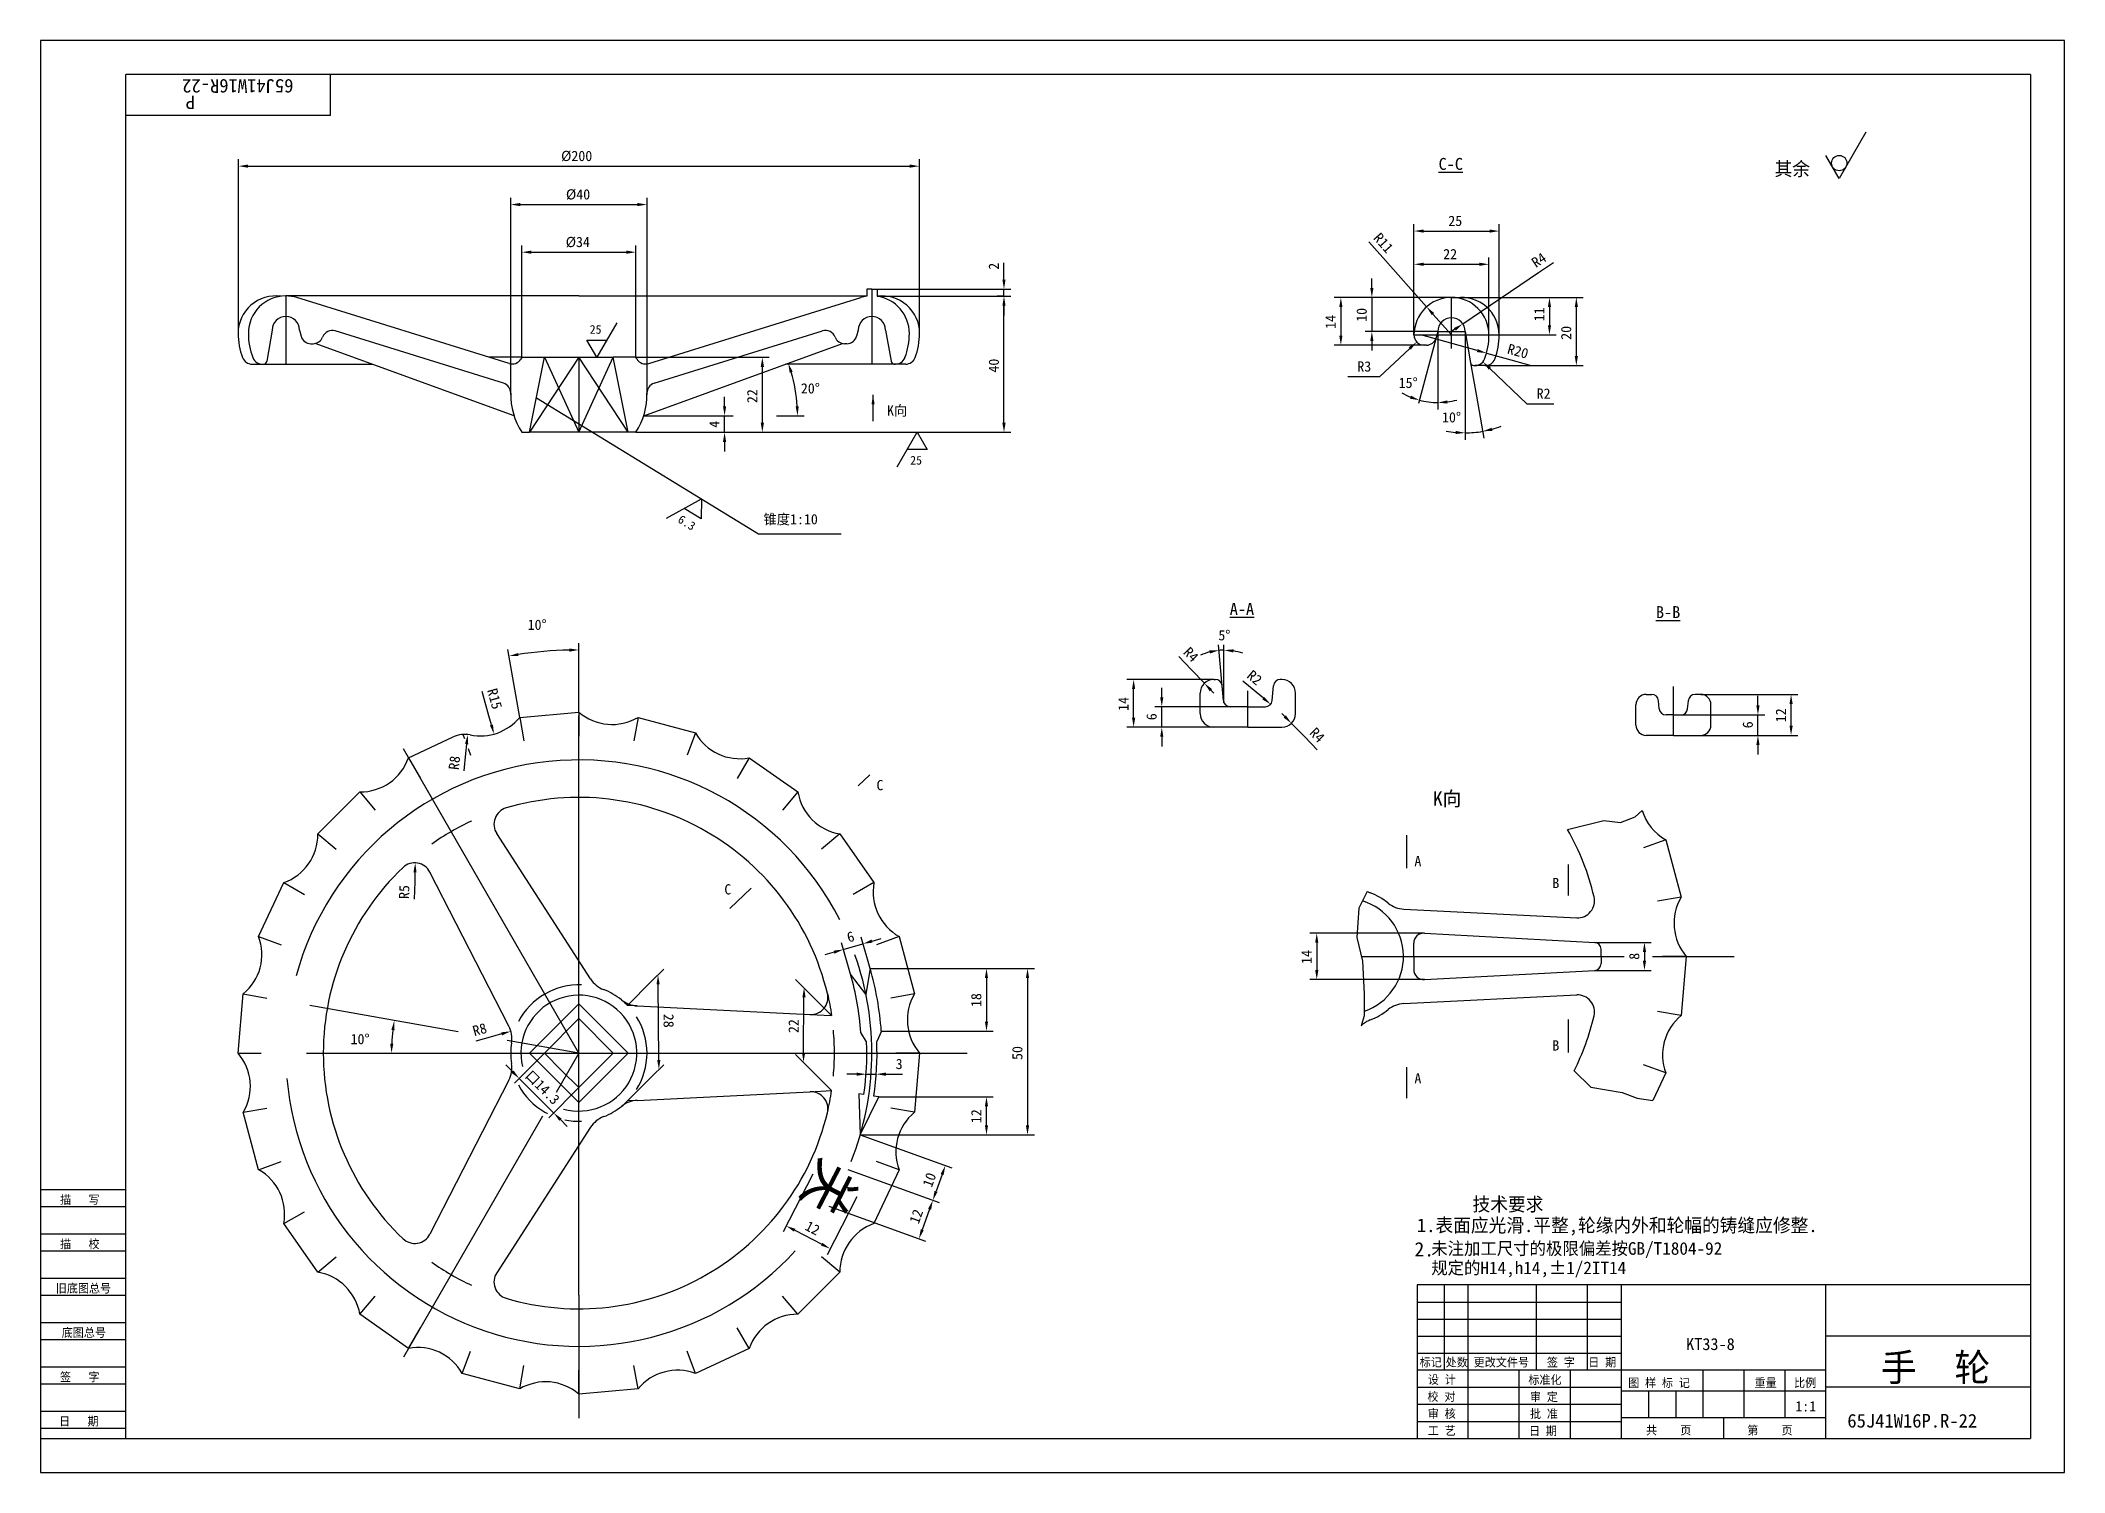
# Model space of a CAD drawing. Header units: metres. Extents: x 0 to 594, y 0 to 420.
import ezdxf

# ---------------------------------------------------------------- set-up
doc = ezdxf.new("R2010")
doc.units = ezdxf.units.M
for name, color, linetype in [('B', 3, 'Continuous'), ('C', 6, 'Continuous'), ('D', 1, 'Continuous'), ('FL', 5, 'Continuous'), ('T', 7, 'Continuous'), ('TL', 4, 'Continuous')]:
    doc.layers.add(name, color=color, linetype=linetype)

# ---------------------------------------------------------------- blocks, each defined once
blk = doc.blocks.new('TUKUN2')
at = {"layer": 'FL'}
for p, q in [((0, 420), (0, 0)), ((594, 420), (0, 420)), ((594, 0), (594, 420)), ((0, 78), (25, 78)), ((0, 70), (25, 70)), ((0, 65), (25, 65)), ((0, 57), (25, 57)), ((412, 30), (412, 55)), ((419, 10), (419, 55)), ((439, 30), (439, 55)), ((454, 30), (454, 55)), ((0, 52), (25, 52)), ((404, 50), (464, 50)), ((0, 44), (25, 44)), ((404, 45), (464, 45)), ((0, 39), (25, 39)), ((404, 40), (464, 40)), ((0, 31), (25, 31)), ((404, 35), (464, 35)), ((449, 10), (449, 30)), ((0, 26), (25, 26)), ((404, 25), (464, 25)), ((0, 18), (25, 18)), ((404, 20), (464, 20)), ((0, 13), (25, 13)), ((404, 15), (464, 15)), ((0, 0), (594, 0))]:
    blk.add_line(p, q, dxfattribs=at)
at = {"layer": 'TL'}
for p, q in [((25, 10), (25, 410)), ((584, 410), (25, 410)), ((85, 410), (85, 398)), ((584, 410), (584, 10)), ((85, 398), (25, 398)), ((0, 83), (25, 83)), ((404, 55), (404, 10)), ((584, 55), (404, 55)), ((464, 10), (464, 55)), ((524, 10), (524, 55)), ((584, 40), (524, 40)), ((524, 30), (404, 30)), ((434, 10), (434, 30)), ((488, 16), (488, 30)), ((500, 16), (500, 30)), ((512, 16), (512, 30)), ((464, 24), (524, 24)), ((472, 16), (472, 24)), ((480, 16), (480, 24)), ((584, 25), (524, 25)), ((524, 16), (464, 16)), ((494, 10), (494, 16)), ((0, 10), (584, 10))]:
    blk.add_line(p, q, dxfattribs=at)
at = {"layer": 'T'}
for s, p in [('描   写', (5.74, 78.76)), ('描   校', (5.74, 65.76)), ('旧底图总号', (4.49, 52.76)), ('底图总号', (6.22, 39.76)), ('标记', (404.75, 31.07)), ('处数', (412.38, 31.07)), ('更改文件号', (420.61, 31.07)), ('签 字', (442.1, 31.07)), ('日 期', (454.23, 31.07)), ('签   字', (5.74, 26.76)), ('校 对', (407.05, 20.99)), ('设 计', (407.14, 25.99)), ('标准化', (436.65, 25.93)), ('审 定', (437.13, 20.93)), ('图 样 标 记', (465.95, 25.04)), ('重量', (503.03, 25.04)), ('比例', (514.64, 25.04)), ('审 核', (407.14, 15.99)), ('批 准', (437.13, 15.93)), ('日   期', (5.45, 13.76)), ('工 艺', (407.14, 10.99)), ('日 期', (436.84, 10.93)), ('共    页', (471.18, 11.13)), ('第    页', (500.9, 11.13))]:
    blk.add_text(s, height=2.5, dxfattribs=at).set_placement(p)

msp = doc.modelspace()

# ---------------------------------------------------------------- linework, layer by layer
at = {"layer": 'B'}
for p, q in [((143.5, 123), (158, 137.5)), ((158, 137.5), (172.5, 123)), ((158, 108.5), (143.5, 123)), ((172.5, 123), (158, 108.5))]:
    msp.add_line(p, q, dxfattribs=at)
for centre, radius, start, end in [((72, 334.08), 11, 90, 180), ((81, 334.08), 20, 180, 200.67), ((65.09, 328.08), 3, 200.67, 278.85)]:
    msp.add_arc(centre, radius, start, end, dxfattribs=at)
at = {"layer": 'C'}
for p, q in [((72, 345.08), (72, 325.08)), ((244, 347.08), (244, 325.08)), ((414.09, 329.68), (414.09, 344.64)), ((403.09, 333.64), (428.09, 333.64)), ((410.09, 334.64), (418.09, 334.64)), ((354.33, 218.58), (354.33, 229.22)), ((479.24, 216.2), (479.24, 230.53)), ((158, 52), (158, 222)), ((158, 123), (106.5, 212.2)), ((387.64, 151.38), (464.79, 151.38)), ((473.11, 151.38), (497.01, 151.38)), ((122.55, 129.25), (79.04, 136.92)), ((158, 123), (136.99, 126.71)), ((58, 123), (64.77, 123)), ((78.1, 123), (272, 123)), ((158, 123), (151.36, 111.5)), ((147.33, 104.52), (106.5, 33.8)), ((158, 52), (158, 15.93))]:
    msp.add_line(p, q, dxfattribs=at)
for start, end in [(27.03, 164.71), (338.3, 19.6), (184.95, 317.6)]:
    msp.add_arc((158, 123), 86, start, end, dxfattribs=at)
at = {"layer": 'D'}
for p, q in [((535.69, 393.07), (527.89, 379.55)), ((527.89, 379.55), (523.99, 386.31)), ((58.08, 335.37), (58.08, 385.15)), ((60.88, 383.15), (255.12, 383.15)), ((257.92, 335.4), (257.92, 385.15)), ((138, 316.08), (138, 373.88)), ((140.8, 371.88), (175.2, 371.88)), ((178, 316.08), (178, 373.88)), ((403.09, 356.36), (403.09, 366.11)), ((405.89, 364.11), (425.29, 364.11)), ((428.09, 333.64), (428.09, 366.11)), ((141.3, 327.08), (141.3, 359.91)), ((144.1, 357.91), (171.9, 357.91)), ((174.7, 327.08), (174.7, 359.91)), ((393.91, 356.39), (389.87, 360.95)), ((282.76, 352.68), (282.76, 354.77)), ((282.76, 349.88), (282.76, 352.68)), ((406.79, 341.87), (393.91, 356.39)), ((403.09, 333.64), (403.09, 356.36)), ((405.89, 354.36), (422.29, 354.36)), ((417.4, 336.88), (439.65, 351.94)), ((425.09, 333.64), (425.09, 356.36)), ((439.65, 351.94), (443.99, 354.87)), ((245.5, 347.08), (284.76, 347.08)), ((245.5, 344.98), (284.76, 344.98)), ((282.76, 344.98), (280.76, 344.98)), ((282.76, 344.98), (282.76, 347.08)), ((388.72, 344.64), (379.62, 344.64)), ((414.09, 344.64), (388.72, 344.64)), ((390.72, 347.44), (390.72, 350.24)), ((390.72, 344.64), (390.72, 334.64)), ((414.09, 344.64), (444.85, 344.64)), ((444.85, 344.64), (452.73, 344.64)), ((282.76, 307.88), (282.76, 342.18)), ((282.76, 342.18), (282.76, 339.38)), ((381.62, 341.84), (381.62, 333.44)), ((408.65, 339.77), (414.09, 333.64)), ((442.85, 341.84), (442.85, 336.44)), ((450.73, 341.84), (450.73, 327.44)), ((169.1, 337.22), (163.24, 327.08)), ((410.09, 334.64), (388.72, 334.64)), ((409.61, 332.86), (404.44, 313.54)), ((421.67, 329.06), (405.09, 333.64)), ((410.09, 334.64), (410.09, 316.03)), ((415.08, 335.31), (414.09, 334.64)), ((418.09, 334.64), (418.09, 313.05)), ((428.09, 333.64), (444.85, 333.64)), ((163.24, 327.08), (160.32, 332.15)), ((160.32, 332.15), (166.17, 332.15)), ((184.36, 327.08), (213.85, 327.08)), ((406.71, 330.64), (379.62, 330.64)), ((390.72, 331.84), (390.72, 329.04)), ((401.84, 329.68), (392.94, 321.4)), ((424.37, 328.31), (429.77, 326.82)), ((429.77, 326.82), (437.43, 324.71)), ((211.85, 307.88), (211.85, 324.28)), ((392.94, 321.4), (383.65, 321.4)), ((419.7, 325.49), (421.44, 315.64)), ((423.99, 324.64), (452.73, 324.64)), ((425.34, 323.81), (436.19, 313.45)), ((145.53, 315.21), (210.76, 275.29)), ((200.76, 312.73), (200.76, 315.53)), ((244.34, 308.39), (244.34, 316.09)), ((410.09, 316.03), (410.09, 311.79)), ((421.44, 315.64), (423.6, 303.39)), ((177.03, 309.93), (202.76, 309.93)), ((200.76, 305.08), (200.76, 309.93)), ((202.76, 309.93), (203.28, 309.93)), ((216.03, 309.93), (224.16, 309.93)), ((418.09, 313.05), (418.09, 302.91)), ((436.19, 313.45), (438.99, 313.45)), ((438.99, 313.45), (444.08, 313.45)), ((174.7, 305.08), (202.76, 305.08)), ((202.76, 305.08), (213.85, 305.08)), ((213.85, 305.08), (284.76, 305.08)), ((251.45, 294.94), (257.3, 305.08)), ((257.3, 305.08), (260.23, 300.01)), ((200.76, 302.28), (200.76, 299.48)), ((260.23, 300.01), (254.38, 300.01)), ((183.72, 279.95), (194.01, 285.54)), ((194.01, 285.54), (193.86, 279.68)), ((193.86, 279.68), (188.87, 282.74)), ((210.76, 275.29), (234.99, 275.29)), ((140.64, 221.48), (137.12, 241.42)), ((158, 223), (158, 243.25)), ((337.7, 235.53), (334.09, 239.31)), ((346.79, 230.76), (345.74, 242.73)), ((347.33, 225.78), (347.33, 242.73)), ((344.33, 232.58), (318.81, 232.58)), ((341.57, 231.48), (337.7, 235.53)), ((356.73, 228.89), (352.82, 232.14)), ((131.59, 221.96), (129.6, 229.07)), ((320.81, 221.38), (320.81, 229.78)), ((329.07, 227.38), (329.07, 230.18)), ((343.5, 229.45), (344.33, 228.58)), ((358.88, 227.09), (356.73, 228.89)), ((487.24, 228.2), (515.75, 228.2)), ((504.03, 225), (504.03, 227.8)), ((132.34, 219.27), (131.59, 221.96)), ((349.16, 224.58), (327.07, 224.58)), ((329.07, 218.58), (329.07, 224.58)), ((365.17, 221.72), (364.33, 222.58)), ((481.4, 222.2), (506.03, 222.2)), ((504.03, 216.2), (504.03, 222.2)), ((513.75, 219), (513.75, 225.4)), ((327.07, 218.58), (318.81, 218.58)), ((344.33, 218.58), (327.07, 218.58)), ((329.07, 215.78), (329.07, 212.98)), ((367.13, 219.72), (371.05, 215.72)), ((371.05, 215.72), (374.71, 211.99)), ((487.24, 216.2), (506.03, 216.2)), ((506.03, 216.2), (515.75, 216.2)), ((124.76, 210.86), (124.22, 205.8)), ((125.06, 213.64), (124.76, 210.86)), ((504.03, 213.4), (504.03, 210.6)), ((401.03, 177.29), (401.03, 186.92)), ((448.41, 169.26), (448.41, 178.36)), ((109.82, 173.2), (109.66, 168.11)), ((109.9, 176), (109.82, 173.2)), ((237.7, 146.17), (235.04, 155.31)), ((235.6, 153.39), (241.36, 155.07)), ((243.46, 147.84), (240.8, 156.99)), ((244.05, 155.85), (246.74, 156.63)), ((406.17, 158.21), (372.55, 158.21)), ((374.55, 155.41), (374.55, 147.35)), ((456.12, 155.48), (472.72, 155.48)), ((232.91, 152.61), (230.22, 151.83)), ((470.72, 152.68), (470.72, 150.08)), ((172.28, 137), (179.35, 144.07)), ((179.35, 144.07), (182.89, 147.61)), ((181.46, 121), (181.26, 143.15)), ((232.19, 134), (221.58, 144.61)), ((243.46, 147.84), (279.62, 147.84)), ((277.62, 145.04), (277.62, 132.26)), ((279.62, 147.84), (291.67, 147.84)), ((289.67, 145.04), (289.67, 101.79)), ((406.17, 144.55), (372.55, 144.55)), ((456.12, 147.28), (472.72, 147.28)), ((175.11, 136.86), (172.28, 137)), ((223.95, 123.16), (224.07, 139.4)), ((225.82, 134.32), (232.19, 134)), ((448.41, 123.21), (448.41, 132.85)), ((132.63, 127.89), (127.73, 126.51)), ((135.33, 128.65), (132.63, 127.89)), ((246.77, 129.46), (279.62, 129.46)), ((138.5, 117.58), (136.52, 119.56)), ((147.89, 123), (139.07, 114.18)), ((179.35, 116.07), (182.89, 119.61)), ((232.19, 112), (221.58, 122.61)), ((401.03, 109.83), (401.03, 118.93)), ((140.48, 115.6), (150.6, 105.48)), ((158, 112.89), (149.18, 104.07)), ((172.28, 109), (179.35, 116.07)), ((239.49, 116.82), (236.69, 116.82)), ((242.29, 116.82), (245.29, 116.82)), ((248.09, 116.82), (250.89, 116.82)), ((250.89, 116.82), (252.98, 116.82)), ((175.11, 109.14), (172.28, 109)), ((225.82, 111.68), (232.19, 112)), ((246.07, 110.2), (279.62, 110.2)), ((277.62, 101.79), (277.62, 107.4)), ((152.58, 103.5), (154.56, 101.52)), ((240.58, 98.99), (267.42, 89.32)), ((240.58, 98.99), (279.62, 98.99)), ((279.62, 98.99), (291.67, 98.99)), ((226.71, 87.49), (217.95, 70.54)), ((236.92, 88.83), (263.76, 79.16)), ((236.92, 88.83), (263.76, 79.16)), ((264.59, 87.37), (262.83, 82.47)), ((239.61, 80.82), (230.85, 63.88)), ((231.35, 78.1), (259.7, 67.88)), ((260.93, 77.21), (258.77, 71.19)), ((221.36, 71.04), (229.28, 66.94))]:
    msp.add_line(p, q, dxfattribs=at)
for points in [[(170.51, 138.61, -0.03), (172.28, 137, -0.13)], [(230.94, 140.48, -0.02), (232.19, 134, -0.13)], [(170.51, 107.39, 0.03), (172.28, 109, 0.13)], [(230.94, 105.52, 0.02), (232.19, 112, 0.13)]]:
    msp.add_lwpolyline(points, format="xyb", dxfattribs=at)
msp.add_circle((527.89, 384.05), 2.25, dxfattribs=at)
for centre, radius, start, end in [((177.03, 309.93), 45.13, 3.56, 16.44), ((410.09, 334.64), 20.84, 239.6, 247.3), ((410.09, 334.64), 20.84, 255, 270), ((410.09, 334.64), 20.84, 277.7, 285.4), ((418.09, 334.64), 29.72, 259.2, 264.6), ((418.09, 334.64), 29.72, 270, 280), ((418.09, 334.64), 29.72, 285.4, 290.8), ((158, 123), 118.25, 91.36, 98.64), ((347.33, 224.58), 16.62, 104.66, 114.33), ((347.33, 224.58), 16.62, 90, 95), ((347.33, 224.58), 16.62, 70.67, 80.34), ((158, 123), 54.98, 172.92, 177.08)]:
    msp.add_arc(centre, radius, start, end, dxfattribs=at)
for points in [[(60.88, 383.62), (60.88, 382.69), (58.08, 383.15)], [(255.12, 383.62), (255.12, 382.69), (257.92, 383.15)], [(140.8, 372.35), (140.8, 371.42), (138, 371.88)], [(175.2, 372.35), (175.2, 371.42), (178, 371.88)], [(405.89, 364.57), (405.89, 363.64), (403.09, 364.11)], [(425.29, 364.57), (425.29, 363.64), (428.09, 364.11)], [(144.1, 358.38), (144.1, 357.44), (141.3, 357.91)], [(171.9, 358.38), (171.9, 357.44), (174.7, 357.91)], [(405.89, 354.83), (405.89, 353.9), (403.09, 354.36)], [(422.29, 354.83), (422.29, 353.9), (425.09, 354.36)], [(282.29, 349.88), (283.23, 349.88), (282.76, 347.08)], [(282.29, 342.18), (283.23, 342.18), (282.76, 344.98)], [(282.29, 342.18), (283.23, 342.18), (282.76, 344.98)], [(381.16, 341.84), (382.09, 341.84), (381.62, 344.64)], [(390.25, 347.44), (391.19, 347.44), (390.72, 344.64)], [(442.38, 341.84), (443.31, 341.84), (442.85, 344.64)], [(450.27, 341.84), (451.2, 341.84), (450.73, 344.64)], [(408.3, 339.46), (409, 340.08), (406.79, 341.87)], [(381.16, 333.44), (382.09, 333.44), (381.62, 330.64)], [(390.25, 331.84), (391.19, 331.84), (390.72, 334.64)], [(415.34, 334.92), (414.82, 335.69), (417.4, 336.88)], [(442.38, 336.44), (443.31, 336.44), (442.85, 333.64)], [(211.38, 324.28), (212.32, 324.28), (211.85, 327.08)], [(401.52, 330.03), (402.16, 329.34), (403.89, 331.59)], [(421.54, 328.61), (421.79, 329.51), (424.37, 328.31)], [(450.27, 327.44), (451.2, 327.44), (450.73, 324.64)], [(219.87, 322.56), (220.76, 322.85), (219.44, 325.36)], [(425.02, 323.47), (425.67, 324.14), (423.32, 325.74)], [(243.89, 313.29), (244.34, 316.09), (244.79, 313.29)], [(402.19, 315.85), (401.89, 314.96), (404.69, 314.5)], [(200.29, 312.73), (201.23, 312.73), (200.76, 309.93)], [(222.54, 312.74), (221.61, 312.71), (222.16, 309.93)], [(412.91, 313.51), (412.85, 314.44), (410.09, 313.79)], [(200.29, 302.28), (201.23, 302.28), (200.76, 305.08)], [(211.38, 307.88), (212.32, 307.88), (211.85, 305.08)], [(282.29, 307.88), (283.23, 307.88), (282.76, 305.08)], [(415.31, 305.51), (415.27, 304.58), (418.09, 304.91)], [(426.08, 305.52), (425.88, 306.43), (423.25, 305.36)], [(140.31, 239.44), (140.15, 240.36), (137.47, 239.45)], [(155.19, 241.68), (155.21, 240.75), (158, 241.25)], [(343.04, 241.12), (343.2, 240.2), (345.88, 241.14)], [(350.08, 240.5), (350.16, 241.43), (347.33, 241.2)], [(320.34, 229.78), (321.27, 229.78), (320.81, 232.58)], [(328.6, 227.38), (329.53, 227.38), (329.07, 224.58)], [(343.16, 229.13), (343.84, 229.77), (341.57, 231.48)], [(358.58, 226.74), (359.18, 227.45), (361.03, 225.3)], [(513.29, 225.4), (514.22, 225.4), (513.75, 228.2)], [(320.34, 221.38), (321.27, 221.38), (320.81, 218.58)], [(364.84, 221.4), (365.5, 222.05), (367.13, 219.72)], [(503.56, 225), (504.5, 225), (504.03, 222.2)], [(125.53, 213.59), (124.6, 213.69), (125.37, 216.43)], [(131.89, 219.14), (132.79, 219.39), (133.09, 216.57)], [(328.6, 215.78), (329.53, 215.78), (329.07, 218.58)], [(503.56, 213.4), (504.5, 213.4), (504.03, 216.2)], [(513.29, 219), (514.22, 219), (513.75, 216.2)], [(110.37, 175.98), (109.44, 176.01), (109.99, 178.79)], [(243.92, 156.3), (244.18, 155.4), (241.36, 155.07)], [(374.09, 155.41), (375.02, 155.41), (374.55, 158.21)], [(470.26, 152.68), (471.19, 152.68), (470.72, 155.48)], [(232.78, 153.06), (233.04, 152.16), (235.6, 153.39)], [(470.26, 150.08), (471.19, 150.08), (470.72, 147.28)], [(181.72, 143.15), (180.79, 143.14), (181.23, 145.95)], [(277.16, 145.04), (278.09, 145.04), (277.62, 147.84)], [(289.2, 145.04), (290.14, 145.04), (289.67, 147.84)], [(374.09, 147.35), (375.02, 147.35), (374.55, 144.55)], [(223.6, 139.4), (224.54, 139.39), (224.09, 142.2)], [(102.97, 129.85), (103.9, 129.71), (103.85, 132.55)], [(277.16, 132.26), (278.09, 132.26), (277.62, 129.46)], [(103.55, 125.79), (102.62, 125.81), (103.02, 123)], [(135.46, 128.2), (135.2, 129.1), (138.03, 129.4)], [(181.93, 121.01), (180.99, 121), (181.48, 118.2)], [(223.48, 123.16), (224.42, 123.16), (223.93, 120.36)], [(138.83, 117.91), (138.17, 117.25), (140.48, 115.6)], [(239.49, 117.29), (239.49, 116.35), (242.29, 116.82)], [(248.09, 117.29), (248.09, 116.35), (245.29, 116.82)], [(277.16, 107.4), (278.09, 107.4), (277.62, 110.2)], [(152.91, 103.83), (152.25, 103.17), (150.6, 105.48)], [(277.16, 101.79), (278.09, 101.79), (277.62, 98.99)], [(289.2, 101.79), (290.14, 101.79), (289.67, 98.99)], [(264.15, 87.53), (265.03, 87.21), (265.54, 90)], [(260.49, 77.36), (261.37, 77.05), (261.88, 79.84)], [(262.39, 82.63), (263.27, 82.32), (261.88, 79.84)], [(221.57, 71.45), (221.14, 70.62), (218.87, 72.32)], [(258.33, 71.35), (259.21, 71.04), (257.82, 68.56)], [(229.49, 67.35), (229.07, 66.53), (231.77, 65.65)]]:
    msp.add_solid(points, dxfattribs=at)
at = {"layer": 'FL'}
for p, q in [((158, 327.08), (143.5, 305.08)), ((147.9, 327.08), (158, 305.08)), ((172.5, 305.08), (158, 327.08)), ((158, 305.08), (168.1, 327.08))]:
    msp.add_line(p, q, dxfattribs=at)
for points in [[(448.12, 188.6), (458.76, 191.21), (463.66, 190.68), (468.01, 192.28), (470.04, 194.18)], [(389.39, 170.42), (386.87, 165.51), (386.33, 156.95), (387.97, 149.99), (388.51, 140.35), (388.51, 133.93), (387.61, 131.03)], [(450.09, 117.85), (454.95, 113.05), (464.2, 111.45), (468.56, 109.83), (473.23, 109.14)]]:
    msp.add_lwpolyline(points, dxfattribs=at)
at = {"layer": 'TL'}
for p, q in [((158, 345.08), (72, 345.08)), ((137.51, 325.25), (75.26, 344.58)), ((158, 345.08), (242.5, 345.08)), ((178.49, 325.25), (240.74, 344.58)), ((244, 347.08), (242.5, 347.08)), ((242.5, 347.08), (242.5, 344.98)), ((244, 347.08), (245.5, 347.08)), ((245.5, 347.08), (245.5, 344.98)), ((68, 335.08), (66.39, 325.93)), ((76, 335.08), (76.48, 333.3)), ((135.9, 319.47), (86.5, 334.81)), ((180.1, 319.47), (229.5, 334.81)), ((240, 335.08), (239.52, 333.3)), ((248, 335.08), (249.61, 325.93)), ((410.09, 334.64), (409.61, 332.86)), ((418.09, 334.64), (419.7, 325.49)), ((79.37, 331.08), (80, 331.08)), ((138.97, 309.93), (80.65, 331.15)), ((141.3, 327.08), (131.64, 327.08)), ((141.3, 327.08), (147.9, 327.08)), ((143.5, 305.08), (147.9, 327.08)), ((147.9, 327.08), (168.1, 327.08)), ((158, 327.08), (158, 305.08)), ((172.5, 305.08), (168.1, 327.08)), ((174.7, 327.08), (168.1, 327.08)), ((174.7, 327.08), (184.36, 327.08)), ((177.03, 309.93), (235.35, 331.15)), ((236.63, 331.08), (236, 331.08)), ((406.71, 330.64), (406.09, 330.64)), ((62.09, 325.08), (65.09, 325.08)), ((65.09, 325.08), (97.34, 325.08)), ((250.91, 325.08), (218.66, 325.08)), ((253.91, 325.08), (250.91, 325.08)), ((423.99, 324.64), (420.99, 324.64)), ((141.3, 305.08), (143.5, 305.08)), ((172.5, 305.08), (143.5, 305.08)), ((174.7, 305.08), (172.5, 305.08)), ((344.33, 232.58), (344.8, 232.58)), ((364.33, 232.58), (363.86, 232.58)), ((340.33, 222.58), (340.33, 228.58)), ((347.17, 226.41), (346.79, 230.76)), ((361.49, 226.41), (361.87, 230.76)), ((368.33, 222.58), (368.33, 228.58)), ((471.24, 228.2), (472.88, 228.2)), ((475.08, 224.02), (474.87, 226.37)), ((483.4, 224.02), (483.6, 226.37)), ((487.24, 228.2), (485.59, 228.2)), ((140.64, 221.48), (158, 223)), ((140.64, 221.48), (141.85, 214.59)), ((158, 223), (158, 216)), ((175.36, 221.48), (174.15, 214.59)), ((175.36, 221.48), (192.2, 216.97)), ((354.33, 224.58), (349.16, 224.58)), ((354.33, 224.58), (359.5, 224.58)), ((468.24, 219.2), (468.24, 225.2)), ((479.24, 222.2), (477.07, 222.2)), ((479.24, 222.2), (481.4, 222.2)), ((490.24, 219.2), (490.24, 225.2)), ((108, 209.6), (121.12, 215.72)), ((123.99, 216.46), (124.4, 215.31)), ((192.2, 216.97), (189.81, 210.39)), ((354.33, 218.58), (344.33, 218.58)), ((354.33, 218.58), (364.33, 218.58)), ((479.24, 216.2), (471.24, 216.2)), ((479.24, 216.2), (487.24, 216.2)), ((108, 209.6), (111.5, 203.54)), ((125.47, 212.38), (126.19, 210.39)), ((208, 209.6), (204.5, 203.54)), ((208, 209.6), (222.28, 199.6)), ((239.95, 201.39), (243.38, 204.67)), ((81.4, 187.28), (93.72, 199.6)), ((93.72, 199.6), (98.22, 194.24)), ((222.28, 199.6), (217.78, 194.24)), ((81.4, 187.28), (86.76, 182.78)), ((161.45, 144.75), (133.89, 187.4)), ((234.6, 187.28), (229.24, 182.78)), ((234.6, 187.28), (244.6, 173)), ((476.98, 185.58), (470.4, 183.19)), ((476.98, 185.58), (481.49, 168.74)), ((64.03, 157.2), (71.4, 173)), ((71.4, 173), (77.46, 169.5)), ((137.44, 130.89), (114.29, 176.08)), ((244.6, 173), (238.54, 169.5)), ((202.3, 165.38), (208.53, 171.34)), ((481.49, 168.74), (474.59, 167.53)), ((400.12, 165.24), (450.83, 162.7)), ((64.03, 157.2), (70.61, 154.81)), ((251.97, 157.2), (245.39, 154.81)), ((251.97, 157.2), (256.48, 140.36)), ((403.01, 151.38), (403.01, 155.21)), ((406.17, 158.21), (456.12, 155.48)), ((403.01, 151.38), (403.01, 147.55)), ((458.01, 151.38), (458.01, 153.49)), ((458.01, 151.38), (458.01, 149.27)), ((483.01, 151.38), (476.01, 151.38)), ((483.01, 151.38), (481.49, 134.01)), ((242.25, 140.26), (237.7, 146.17)), ((243.46, 147.84), (242.25, 140.26)), ((406.17, 144.55), (456.12, 147.28)), ((58, 123), (59.52, 140.36)), ((59.52, 140.36), (66.41, 139.15)), ((175.11, 136.86), (225.82, 134.32)), ((256.48, 140.36), (249.59, 139.15)), ((400.12, 137.52), (450.83, 140.06)), ((481.49, 134.01), (474.59, 135.23)), ((242.43, 126.35), (240.78, 129.02)), ((246.77, 129.46), (245.43, 126.42)), ((258, 123), (251, 123)), ((258, 123), (256.48, 105.64)), ((476.98, 117.18), (470.4, 119.57)), ((137.44, 115.11), (114.29, 69.92)), ((476.98, 117.18), (473.23, 109.14)), ((175.11, 109.14), (225.82, 111.68)), ((240.14, 111.06), (240.58, 98.99)), ((241.62, 110.84), (240.14, 111.06)), ((240.58, 98.99), (246.07, 110.2)), ((246.07, 110.2), (244.59, 110.41)), ((59.52, 105.64), (66.41, 106.85)), ((64.03, 88.8), (59.52, 105.64)), ((161.45, 101.25), (133.89, 58.6)), ((256.48, 105.64), (249.59, 106.85)), ((64.03, 88.8), (70.61, 91.19)), ((251.97, 88.8), (245.39, 91.19)), ((251.97, 88.8), (244.6, 73)), ((71.4, 73), (77.46, 76.5)), ((81.4, 58.72), (71.4, 73)), ((81.4, 58.72), (86.76, 63.22)), ((234.6, 58.72), (229.24, 63.22)), ((234.6, 58.72), (222.28, 46.4)), ((93.72, 46.4), (98.22, 51.76)), ((222.28, 46.4), (217.78, 51.76)), ((108, 36.4), (93.72, 46.4)), ((108, 36.4), (111.5, 42.46)), ((208, 36.4), (204.5, 42.46)), ((208, 36.4), (192.2, 29.03)), ((123.8, 29.03), (126.19, 35.61)), ((140.64, 24.52), (141.85, 31.41)), ((158, 23), (158, 30)), ((175.36, 24.52), (174.15, 31.41)), ((192.2, 29.03), (189.81, 35.61)), ((140.64, 24.52), (123.8, 29.03)), ((175.36, 24.52), (158, 23))]:
    msp.add_line(p, q, dxfattribs=at)
msp.add_lwpolyline([(152.94, 117.94), (147.89, 123), (158, 133.11), (168.11, 123), (158, 112.89)], close=True, dxfattribs=at)
for centre, radius, start, end in [((69, 334.08), 11, 82.16, 180), ((72, 334.08), 11, 72.75, 90), ((244, 334.08), 11, 97.84, 107.25), ((247, 334.08), 11, 0, 97.84), ((244, 334.08), 11, 0, 82.16), ((414.09, 333.64), 11, 0, 180), ((417.09, 333.64), 11, 0, 97.84), ((72, 335.08), 4, 360, 180), ((244, 335.08), 4, 0, 180), ((414.09, 334.64), 4, 0, 180), ((78, 334.08), 20, 180, 200.67), ((79.37, 334.08), 3, 195, 270), ((80, 334.08), 3, 270, 339.19), ((85.61, 331.95), 3, 72.75, 159.19), ((230.39, 331.95), 3, 20.81, 107.25), ((236, 334.08), 3, 200.81, 270), ((236.63, 334.08), 3, 270, 345), ((235, 334.08), 20, 339.33, 0), ((238, 334.08), 20, 339.33, 0), ((406.09, 333.64), 3, 180, 270), ((406.71, 333.64), 3, 270, 345), ((405.09, 333.64), 20, 339.33, 0), ((408.09, 333.64), 20, 339.33, 0), ((62.09, 328.08), 3, 200.67, 270), ((158, 316.08), 20, 146.63, 148.43), ((158, 316.08), 20, 31.57, 33.37), ((250.91, 328.08), 3, 261.15, 339.33), ((253.91, 328.08), 3, 270, 339.33), ((65.4, 326.1), 1, 278.85, 350), ((138.4, 328.12), 3, 252.75, 328.43), ((177.6, 328.12), 3, 211.57, 287.25), ((250.6, 326.1), 1, 190, 261.15), ((420.69, 325.66), 1, 190, 261.15), ((420.99, 327.64), 3, 261.15, 339.33), ((423.99, 327.64), 3, 270, 339.33), ((135.01, 316.61), 3, 358.68, 72.75), ((158, 316.08), 20, 178.68, 213.37), ((158, 316.08), 20, 326.63, 1.32), ((180.99, 316.61), 3, 107.25, 181.32), ((344.33, 228.58), 4, 90, 180), ((344.8, 230.58), 2, 5, 90), ((363.86, 230.58), 2, 90, 175), ((364.33, 228.58), 4, 0, 90), ((349.16, 226.58), 2, 185, 270), ((359.5, 226.58), 2, 270, 355), ((471.24, 225.2), 3, 90, 180), ((472.88, 226.2), 2, 5, 90), ((485.59, 226.2), 2, 90, 175), ((487.24, 225.2), 3, 0, 90), ((129.06, 231.02), 15, 258.59, 320.52), ((167.75, 234.4), 15, 229.48, 300.52), ((344.33, 222.58), 4, 180, 270), ((364.33, 222.58), 4, 270, 0), ((477.07, 224.2), 2, 185, 270), ((481.4, 224.2), 2, 270, 355), ((124.51, 208.47), 8, 78.59, 115), ((205.26, 224.35), 15, 209.48, 280.52), ((471.24, 219.2), 3, 180, 270), ((487.24, 219.2), 3, 270, 0), ((93.86, 214.6), 15, 269.48, 340.52), ((158, 123), 75, 13.48, 106.52), ((237.07, 202.07), 15, 189.48, 260.52), ((158, 123), 75, 114.86, 120), ((138.09, 190.11), 5, 106.52, 212.87), ((484.36, 198.64), 15, 197.28, 240.52), ((66.4, 187.14), 15, 289.48, 0.52), ((158, 123), 75, 120, 125.14), ((383.01, 151.38), 75, 13.48, 29.75), ((109.84, 173.8), 5, 27.13, 133.48), ((158, 123), 75, 133.48, 226.52), ((259.35, 170.26), 15, 169.48, 240.52), ((383.01, 151.38), 17, 288.9, 73.04), ((393.17, 177.47), 8, 241.8, 248.71), ((383.01, 151.38), 20, 51.29, 68.71), ((400.52, 173.23), 8, 231.29, 267.13), ((451.08, 167.69), 5, 267.13, 13.48), ((494.41, 161.13), 15, 149.48, 220.52), ((49.98, 151.94), 15, 309.48, 20.52), ((406.01, 155.21), 3, 86.88, 180), ((456.01, 153.49), 2, 0, 86.88), ((456.01, 149.27), 2, 273.12, 0), ((158, 123), 20, 87.69, 120), ((168.17, 149.09), 8, 212.87, 248.71), ((158, 123), 83, 4.16, 16.21), ((158, 123), 89, 4.16, 16.21), ((406.01, 147.55), 3, 180, 273.12), ((158, 123), 20, 120, 152.31), ((158, 123), 17, 254.64, 193.44), ((158, 123), 20, 51.29, 68.71), ((175.51, 144.85), 8, 231.29, 267.13), ((226.07, 139.31), 5, 267.13, 13.48), ((269.4, 132.75), 15, 149.48, 220.52), ((400.52, 129.53), 8, 92.87, 128.71), ((451.08, 135.07), 5, 346.52, 92.87), ((130.32, 127.24), 8, 351.29, 27.13), ((158, 123), 20, 0, 32.31), ((393.17, 125.29), 8, 111.29, 134.1), ((383.01, 151.38), 20, 291.29, 308.71), ((383.01, 151.38), 75, 333.44, 346.52), ((491.03, 122.44), 15, 129.48, 200.52), ((158, 123), 20, 171.29, 188.71), ((158, 123), 75, 0, 5.14), ((158, 123), 84.5, 351.73, 2.27), ((158, 123), 87.5, 351.73, 2.24), ((46.6, 113.25), 15, 329.48, 40.52), ((130.32, 118.76), 8, 332.87, 8.71), ((158, 123), 20, 327.69, 0), ((158, 123), 75, 354.86, 0), ((158, 123), 20, 207.69, 240), ((158, 123), 20, 291.29, 308.71), ((175.51, 101.15), 8, 92.87, 128.71), ((226.07, 106.69), 5, 346.52, 92.87), ((158, 123), 75, 253.48, 346.52), ((158, 123), 20, 240, 242.65), ((158, 123), 20, 258.06, 272.31), ((168.17, 96.91), 8, 111.29, 147.13), ((266.02, 94.06), 15, 129.48, 200.52), ((56.65, 75.74), 15, 349.48, 60.52), ((249.6, 58.86), 15, 109.48, 180.52), ((109.84, 72.2), 5, 226.52, 332.87), ((158, 123), 75, 234.86, 240), ((78.93, 43.93), 15, 9.48, 80.52), ((158, 123), 75, 240, 245.14), ((138.09, 55.89), 5, 147.13, 253.48), ((222.14, 31.4), 15, 89.48, 160.52), ((110.74, 21.65), 15, 29.48, 100.52), ((186.94, 14.98), 15, 69.48, 140.52), ((148.25, 11.6), 15, 49.48, 120.52)]:
    msp.add_arc(centre, radius, start, end, dxfattribs=at)

# ---------------------------------------------------------------- block references
at = {"layer": 'D'}
msp.add_blockref('TUKUN2', (0, 0), dxfattribs=at)

# ---------------------------------------------------------------- texts
for s, height, rotation, p in [('65J41W16R-22', 4, 180, (74.25, 408.64)), ('P', 4, 180, (45.32, 403.87)), ('R11', 3, 311.56, (390.99, 361.95)), ('R4', 3, 34.09, (438.89, 353.23)), ('2', 3, 90, (281.26, 352.77)), ('14', 3, 90, (380.12, 335.42)), ('10', 3, 90, (389.22, 337.49)), ('11', 3, 90, (441.35, 337.64)), ('20', 3, 90, (449.23, 332.21)), ('R20', 3, 344.57, (430.25, 328.25)), ('40', 3, 90, (281.26, 322.6)), ('22', 3, 90, (210.35, 313.65)), ('4', 3, 90, (199.26, 306.43)), ('6.3', 2.55, 328.5, (186.79, 278.86)), ('R4', 3, 313.67, (335.17, 240.35)), ('R2', 3, 320.21, (353.78, 233.3)), ('R15', 3, 285.61, (131.05, 229.47)), ('14', 3, 90, (319.31, 223.37)), ('6', 3, 90, (327.57, 220.65)), ('6', 3, 90, (502.53, 218.27)), ('12', 3, 90, (512.25, 220.05)), ('R4', 3, 314.42, (372.18, 216.71)), ('R8', 3, 83.83, (122.72, 205.96)), ('R5', 3, 88.22, (108.16, 168.16)), ('6', 3, 16.21, (237.17, 155.41)), ('14', 3, 90, (373.05, 149.17)), ('8', 3, 90, (469.22, 150.38)), ('18', 3, 90, (276.12, 136.51)), ('R8', 3, 15.68, (127.33, 127.96)), ('28', 3, 270.53, (182.84, 134.52)), ('22', 3, 89.58, (222.49, 128.86)), ('50', 3, 90, (288.17, 120.99)), ('口14.3', 3, 315, (142.04, 116.16)), ('12', 3, 90, (276.12, 102.45)), ('10', 3, 70.19, (261.57, 83.41)), ('12', 3, 332.67, (224.1, 71.3)), ('12', 3, 70.19, (257.71, 72.69))]:
    msp.add_text(s, height=height, rotation=rotation, dxfattribs=at).set_placement(p)
for s, height, p in [('%%C200', 3, (152.78, 384.65)), ('%%UC-C%%U', 3.5, (410.31, 382.05)), ('其余', 4, (508.91, 380.33)), ('%%C40', 3, (154.21, 373.38)), ('25', 3, (413.16, 365.61)), ('%%c34', 3, (154.14, 359.41)), ('22', 3, (411.66, 355.86)), ('25', 2.55, (161.18, 333.99)), ('R3', 3, (386.45, 322.9)), ('15%%d', 3, (398.58, 318.1)), ('20%%d', 3, (223.15, 316.47)), ('R2', 3, (439.08, 314.95)), ('K向', 3, (248.42, 309.98)), ('10%%d', 3, (411.31, 307.98)), ('25', 2.55, (255.24, 295.61)), ('锥度1:10', 3, (212.17, 278.09)), ('10%%d', 3, (142.97, 247.15)), ('%%uA-A%%U', 3.5, (349.02, 251.55)), ('%%UB-B%%U', 3.5, (474.09, 250.6)), ('5%%d', 3, (345.68, 244.06)), ('C', 3, (245.35, 200.11)), ('K向', 4.2, (408.64, 195.54)), ('A', 3, (403.21, 177.82)), ('C', 3, (200.7, 169.54)), ('B', 3, (443.7, 171.4)), ('10%%D', 3, (91, 125.62)), ('B', 3, (443.7, 123.75)), ('3', 3, (250.98, 118.32)), ('A', 3, (403.21, 114.11)), ('      技术要求', 4, (403.94, 76.67)), ('1.表面应光滑.平整,轮缘内外和轮幅的铸缝应修整.', 4, (403.94, 70.51)), ('2.', 4.22, (403.23, 63.36)), ('  未注加工尺寸的极限偏差按GB/T1804-92          ', 3.7, (403.12, 63.86)), ('  规定的H14,h14,%%P1/2IT14', 3.7, (403.12, 58.17)), ('KT33-8', 3.5, (482.94, 35.91)), ('手  轮', 8.1, (540.13, 26.76)), ('1:1', 3, (514.99, 17.91)), ('65J41W16P.R-22', 4, (530.27, 13.18))]:
    msp.add_text(s, height=height, dxfattribs=at).set_placement(p)
at = {"layer": 'TL'}
msp.add_text('关', height=12, rotation=242.7, dxfattribs=at).set_placement((230.01, 92.92))

doc.saveas('drawing.dxf')
